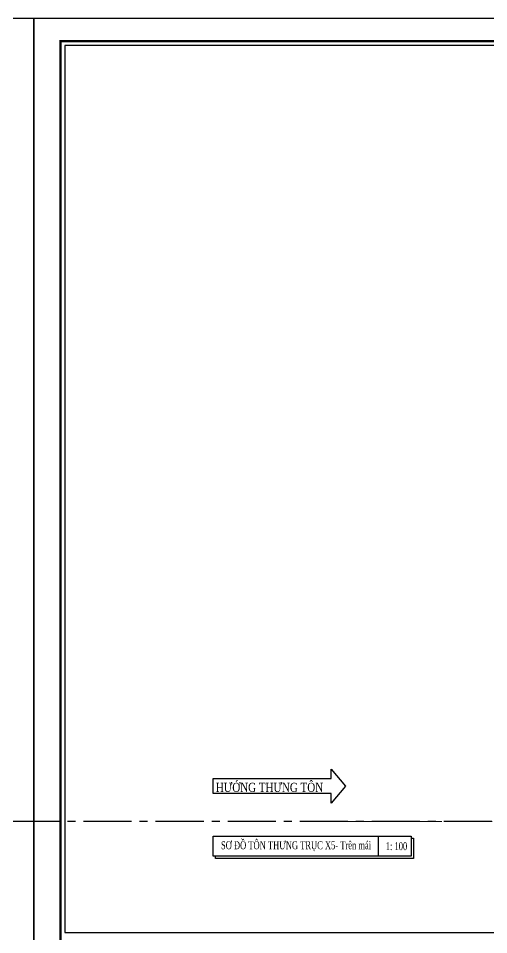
# Model space of a CAD drawing. Header units: inches. Extents: x 315041 to 662841, y -45540 to -35018.
# Drawn here: x 334949.3 to 335135.7, y -38640 to -38276.7 of the extents above; entities that cross this region are included whole.
import ezdxf

# ---------------------------------------------------------------- set-up
doc = ezdxf.new("R2010")
doc.units = ezdxf.units.IN
doc.header["$MEASUREMENT"] = 0
doc.linetypes.add('CENTER', pattern=[2, 1.25, -0.25, 0.25, -0.25])
doc.linetypes.add('CENTER2', pattern=[28.575, 19.05, -3.175, 3.175, -3.175])
for name, color, linetype in [('001-TRUC', 252, 'CENTER'), ('2', 2, 'Continuous'), ('7', 7, 'Continuous'), ('BAO KHUNG', 31, 'Continuous'), ('CAUTAO', 7, 'Continuous')]:
    doc.layers.add(name, color=color, linetype=linetype)
doc.styles.add('ST1', font='times.ttf', dxfattribs={"width": 0.7})
doc.styles.add('vntimeh.shx', font='vntimeh.shx', dxfattribs={"width": 0.8, "bigfont": 'bigfont.shx'})

# ---------------------------------------------------------------- blocks, each defined once
blk = doc.blocks.new('A$C75D82031')
at = {"layer": '2', "color": 157, "linetype": 'Continuous'}
blk.add_lwpolyline([(0, 420), (594, 420), (594, 0), (0, 0)], close=True, dxfattribs=at)
at = {"layer": '7', "color": 147, "linetype": 'Continuous'}
blk.add_lwpolyline([(12.33, 57.61), (581.67, 57.61), (581.67, 409.19), (12.33, 409.19)], close=True, dxfattribs=at)
at = {"layer": 'BAO KHUNG', "color": 167, "linetype": 'Continuous', "const_width": 0.871}
blk.add_lwpolyline([(10.59, 9.07), (583.41, 9.07), (583.41, 410.93), (10.59, 410.93)], close=True, dxfattribs=at)

msp = doc.modelspace()

# ---------------------------------------------------------------- linework, layer by layer
at = {"color": 8, "linetype": 'CENTER2'}
msp.add_line((335537.1113, -38595.1758), (330315.4765, -38595.1758), dxfattribs=at)
msp.add_line((335091.9061, -38600.9086), (335091.9061, -38608.9275))
msp.add_lwpolyline([(335026.5331, -38600.9086), (335105.075, -38600.9086), (335105.075, -38608.9275), (335026.5331, -38608.9275)], close=True)
at = {"layer": '001-TRUC', "color": 9, "lineweight": 0, "ltscale": 10}
msp.add_line((335352.1455, -38595.1758), (335067.4765, -38595.1758), dxfattribs=at)
at = {"layer": 'CAUTAO', "color": 3}
msp.add_lwpolyline([(335078.9957, -38581.0913), (335073.283, -38587.8413), (335073.283, -38584.0913), (335026.5331, -38584.0913), (335026.5331, -38578.0913), (335073.283, -38578.0913), (335073.283, -38574.3603), (335078.9957, -38581.0913)], dxfattribs=at)

# ---------------------------------------------------------------- block references
at = {"color": 1}
for p in [(334361.4423, -38696.7186), (334955.4423, -38696.7186)]:
    msp.add_blockref('A$C75D82031', p, dxfattribs=at)

# ---------------------------------------------------------------- texts
at = {"layer": 'CAUTAO', "color": 3, "insert": (335048.8509, -38581.6337), "char_height": 3.6, "attachment_point": 5, "style": 'vntimeh.shx'}
msp.add_mtext('\\A1;H¦íNG TH¦NG T¤N', dxfattribs=at)

# ---------------------------------------------------------------- next in the draw order: texts
at = {"color": 3, "linetype": 'Continuous', "insert": (335094.9509, -38604.9458), "char_height": 3.18182, "attachment_point": 4, "style": 'ST1', "bg_fill": 3, "box_fill_scale": 1.25, "bg_fill_color": 256, "bg_fill_true_color": 13158600, "bg_fill_transparency": 3139400}
msp.add_mtext('\\A1;1: 100', dxfattribs=at)

# ---------------------------------------------------------------- next in the draw order: linework, layer by layer
msp.add_lwpolyline([(335105.075, -38601.7542), (335105.9732, -38601.7542), (335105.9732, -38609.7731), (335027.4313, -38609.7731), (335027.4313, -38608.9275)])

# ---------------------------------------------------------------- next in the draw order: texts
at = {"color": 3, "linetype": 'Continuous', "insert": (335029.6221, -38604.9458), "char_height": 3.181818, "attachment_point": 4, "style": 'ST1', "bg_fill": 3, "box_fill_scale": 1.25, "bg_fill_color": 256, "bg_fill_true_color": 13158600, "bg_fill_transparency": 3139304}
msp.add_mtext('\\A1;SƠ ĐỒ TÔN THƯNG TRỤC X5- Trên mái', dxfattribs=at)

doc.saveas('drawing.dxf')
